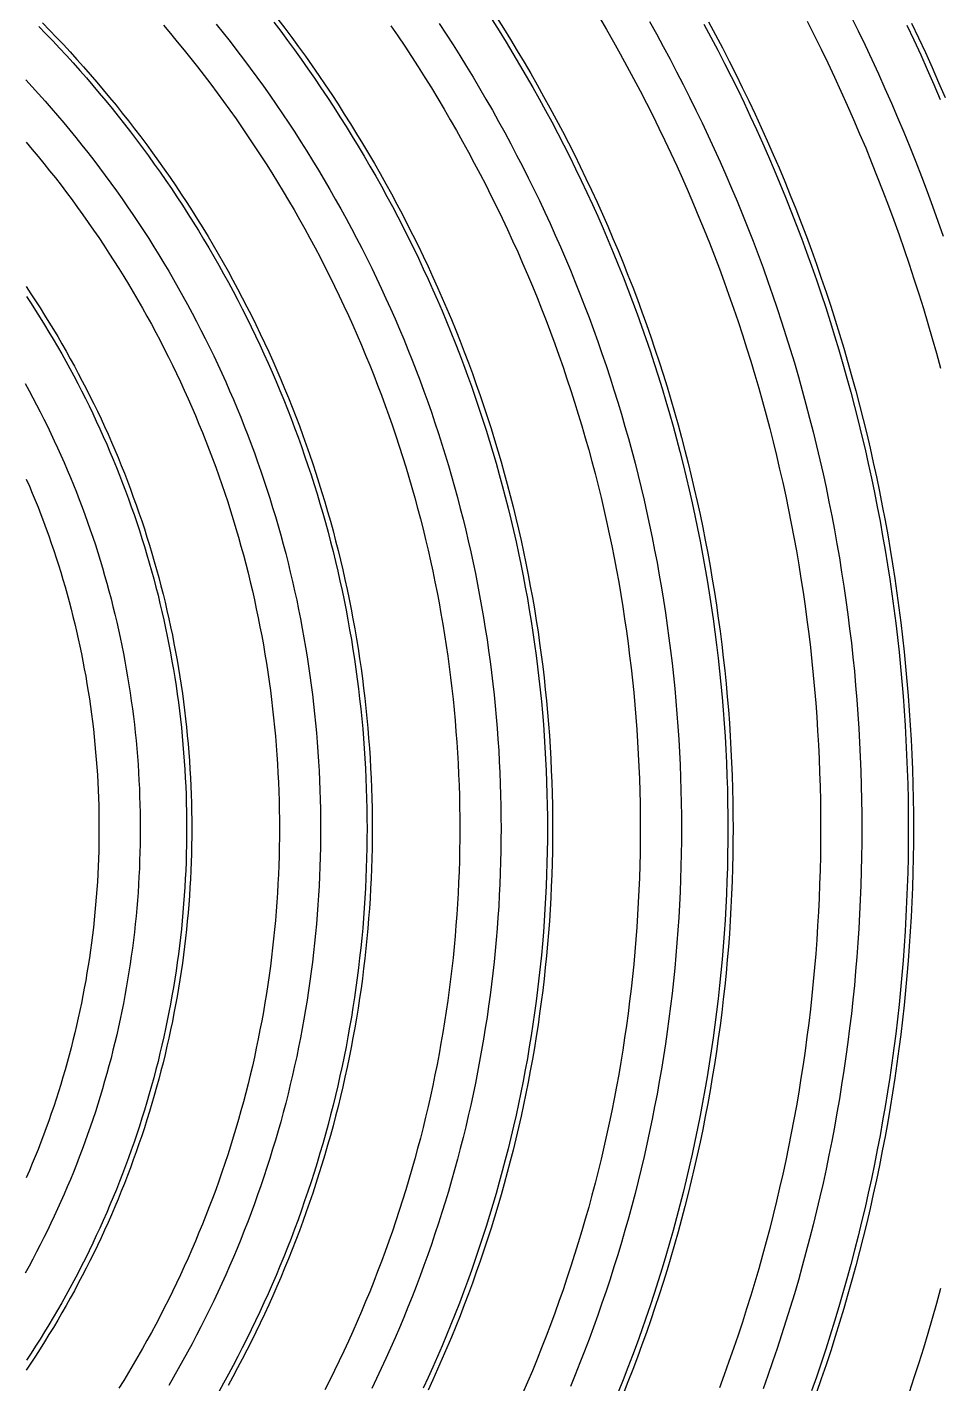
# Model space of a CAD drawing. Header units: metres. Extents: x 10 to 1210, y 10 to 2773.
# Drawn here: x 616.1 to 792.9, y 1274.2 to 1537.5 of the extents above; entities that cross this region are included whole.
import ezdxf

# ---------------------------------------------------------------- set-up
doc = ezdxf.new("R2010")
doc.units = ezdxf.units.M
for name, color, linetype in [('ACIKLIK', 5, 'Continuous'), ('CAM_SABLON', 4, 'Continuous'), ('DIS_KENAR_V91_Z3', 1, 'Continuous'), ('LAMBA_T4_Z4', 3, 'Continuous')]:
    doc.layers.add(name, color=color, linetype=linetype)

msp = doc.modelspace()

# ---------------------------------------------------------------- linework, layer by layer
at = {"layer": 'ACIKLIK'}
for points in [[(652.73, 1538.07), (654.09, 1536.38), (655.43, 1534.68), (656.75, 1532.97), (658.06, 1531.25), (659.36, 1529.52), (660.64, 1527.77), (661.9, 1526.01), (663.15, 1524.25), (664.38, 1522.47), (665.6, 1520.68), (666.8, 1518.88), (667.99, 1517.07), (669.16, 1515.25), (670.32, 1513.42), (671.45, 1511.58), (672.58, 1509.73), (673.68, 1507.87), (674.77, 1506), (675.85, 1504.12), (676.91, 1502.23), (677.95, 1500.34), (678.97, 1498.43), (679.98, 1496.51), (680.97, 1494.59), (681.94, 1492.66), (682.9, 1490.72), (683.84, 1488.77), (684.76, 1486.81), (685.67, 1484.84), (686.56, 1482.87), (687.43, 1480.89), (688.28, 1478.9), (689.12, 1476.91), (689.94, 1474.9), (690.74, 1472.89), (691.53, 1470.88), (692.29, 1468.85), (693.04, 1466.82), (693.77, 1464.78), (694.49, 1462.74), (695.18, 1460.69), (695.86, 1458.64), (696.52, 1456.57), (697.16, 1454.51), (697.79, 1452.44), (698.39, 1450.36), (698.98, 1448.28), (699.55, 1446.19), (700.1, 1444.09), (700.63, 1442), (701.15, 1439.89), (701.64, 1437.79), (702.12, 1435.68), (702.58, 1433.56), (703.02, 1431.44), (703.44, 1429.32), (703.85, 1427.19), (704.23, 1425.06), (704.6, 1422.93), (704.95, 1420.8), (705.28, 1418.66), (705.59, 1416.51), (705.88, 1414.37), (706.15, 1412.22), (706.41, 1410.07), (706.64, 1407.92), (706.86, 1405.77), (707.06, 1403.61), (707.24, 1401.46), (707.4, 1399.3), (707.54, 1397.14), (707.66, 1394.98), (707.76, 1392.82), (707.85, 1390.66), (707.91, 1388.49), (707.96, 1386.33), (707.99, 1384.16), (708, 1382), (708, 1382), (707.99, 1379.84), (707.96, 1377.67), (707.91, 1375.51), (707.85, 1373.34), (707.76, 1371.18), (707.66, 1369.02), (707.54, 1366.86), (707.4, 1364.7), (707.24, 1362.54), (707.06, 1360.39), (706.86, 1358.23), (706.64, 1356.08), (706.41, 1353.93), (706.15, 1351.78), (705.88, 1349.63), (705.59, 1347.49), (705.28, 1345.34), (704.95, 1343.2), (704.6, 1341.07), (704.23, 1338.94), (703.85, 1336.81), (703.44, 1334.68), (703.02, 1332.56), (702.58, 1330.44), (702.12, 1328.32), (701.64, 1326.21), (701.15, 1324.11), (700.63, 1322), (700.1, 1319.91), (699.55, 1317.81), (698.98, 1315.72), (698.39, 1313.64), (697.79, 1311.56), (697.16, 1309.49), (696.52, 1307.43), (695.86, 1305.36), (695.18, 1303.31), (694.49, 1301.26), (693.77, 1299.22), (693.04, 1297.18), (692.29, 1295.15), (691.53, 1293.12), (690.74, 1291.11), (689.94, 1289.1), (689.12, 1287.09), (688.28, 1285.1), (687.43, 1283.11), (686.56, 1281.13), (685.67, 1279.16), (684.76, 1277.19), (683.84, 1275.23), (682.9, 1273.28)], [(695.99, 1538.2), (697.34, 1536.13), (698.68, 1534.06), (700, 1531.97), (701.3, 1529.87), (702.58, 1527.76), (703.84, 1525.63), (705.08, 1523.5), (706.31, 1521.36), (707.52, 1519.2), (708.71, 1517.04), (709.87, 1514.86), (711.02, 1512.67), (712.15, 1510.48), (713.27, 1508.27), (714.36, 1506.06), (715.43, 1503.83), (716.48, 1501.6), (717.52, 1499.36), (718.53, 1497.11), (719.53, 1494.85), (720.5, 1492.58), (721.46, 1490.3), (722.39, 1488.01), (723.31, 1485.72), (724.2, 1483.42), (725.08, 1481.11), (725.93, 1478.79), (726.77, 1476.47), (727.58, 1474.14), (728.38, 1471.8), (729.15, 1469.45), (729.9, 1467.1), (730.63, 1464.74), (731.35, 1462.38), (732.04, 1460.01), (732.71, 1457.63), (733.36, 1455.25), (733.99, 1452.86), (734.59, 1450.46), (735.18, 1448.06), (735.75, 1445.66), (736.29, 1443.25), (736.82, 1440.84), (737.32, 1438.42), (737.8, 1436), (738.26, 1433.57), (738.7, 1431.14), (739.12, 1428.71), (739.52, 1426.27), (739.89, 1423.83), (740.25, 1421.39), (740.58, 1418.94), (740.89, 1416.49), (741.18, 1414.04), (741.45, 1411.58), (741.7, 1409.12), (741.92, 1406.67), (742.13, 1404.2), (742.31, 1401.74), (742.47, 1399.28), (742.61, 1396.81), (742.73, 1394.34), (742.83, 1391.88), (742.9, 1389.41), (742.96, 1386.94), (742.99, 1384.47), (743, 1382), (743, 1382), (742.99, 1379.53), (742.96, 1377.06), (742.9, 1374.59), (742.83, 1372.12), (742.73, 1369.66), (742.61, 1367.19), (742.47, 1364.72), (742.31, 1362.26), (742.13, 1359.8), (741.92, 1357.33), (741.7, 1354.88), (741.45, 1352.42), (741.18, 1349.96), (740.89, 1347.51), (740.58, 1345.06), (740.25, 1342.61), (739.89, 1340.17), (739.52, 1337.73), (739.12, 1335.29), (738.7, 1332.86), (738.26, 1330.43), (737.8, 1328), (737.32, 1325.58), (736.82, 1323.16), (736.29, 1320.75), (735.75, 1318.34), (735.18, 1315.94), (734.59, 1313.54), (733.99, 1311.14), (733.36, 1308.75), (732.71, 1306.37), (732.04, 1303.99), (731.35, 1301.62), (730.63, 1299.26), (729.9, 1296.9), (729.15, 1294.55), (728.38, 1292.2), (727.58, 1289.86), (726.77, 1287.53), (725.93, 1285.21), (725.08, 1282.89), (724.2, 1280.58), (723.31, 1278.28), (722.39, 1275.99), (721.46, 1273.7)], [(736.77, 1538.59), (738.13, 1536.17), (739.46, 1533.74), (740.78, 1531.29), (742.07, 1528.84), (743.34, 1526.37), (744.59, 1523.89), (745.82, 1521.4), (747.02, 1518.9), (748.21, 1516.39), (749.37, 1513.87), (750.51, 1511.34), (751.62, 1508.8), (752.72, 1506.25), (753.79, 1503.69), (754.84, 1501.12), (755.87, 1498.55), (756.88, 1495.96), (757.86, 1493.37), (758.82, 1490.76), (759.76, 1488.15), (760.67, 1485.53), (761.57, 1482.9), (762.44, 1480.27), (763.28, 1477.62), (764.1, 1474.97), (764.9, 1472.32), (765.68, 1469.65), (766.43, 1466.98), (767.16, 1464.3), (767.87, 1461.62), (768.55, 1458.93), (769.21, 1456.24), (769.85, 1453.53), (770.46, 1450.83), (771.05, 1448.12), (771.62, 1445.4), (772.16, 1442.68), (772.67, 1439.95), (773.17, 1437.22), (773.64, 1434.49), (774.08, 1431.75), (774.51, 1429), (774.9, 1426.26), (775.28, 1423.51), (775.63, 1420.75), (775.96, 1418), (776.26, 1415.24), (776.54, 1412.48), (776.79, 1409.72), (777.02, 1406.95), (777.23, 1404.18), (777.41, 1401.41), (777.56, 1398.64), (777.7, 1395.87), (777.81, 1393.1), (777.89, 1390.32), (777.95, 1387.55), (777.99, 1384.78), (778, 1382), (778, 1382), (777.99, 1379.22), (777.95, 1376.45), (777.89, 1373.68), (777.81, 1370.9), (777.7, 1368.13), (777.56, 1365.36), (777.41, 1362.59), (777.23, 1359.82), (777.02, 1357.05), (776.79, 1354.28), (776.54, 1351.52), (776.26, 1348.76), (775.96, 1346), (775.63, 1343.25), (775.28, 1340.49), (774.9, 1337.74), (774.51, 1335), (774.08, 1332.25), (773.64, 1329.51), (773.17, 1326.78), (772.67, 1324.05), (772.16, 1321.32), (771.62, 1318.6), (771.05, 1315.88), (770.46, 1313.17), (769.85, 1310.47), (769.21, 1307.76), (768.55, 1305.07), (767.87, 1302.38), (767.16, 1299.7), (766.43, 1297.02), (765.68, 1294.35), (764.9, 1291.68), (764.1, 1289.03), (763.28, 1286.38), (762.44, 1283.73), (761.57, 1281.1), (760.67, 1278.47), (759.76, 1275.85), (758.82, 1273.24)], [(775.91, 1539.51), (777.27, 1536.74), (778.61, 1533.97), (779.93, 1531.18), (781.22, 1528.39), (782.48, 1525.58), (783.72, 1522.76), (784.94, 1519.93), (786.13, 1517.09), (787.3, 1514.24), (788.44, 1511.37), (789.55, 1508.5), (790.65, 1505.62), (791.71, 1502.73), (792.75, 1499.83), (793.77, 1496.93)], [(615.78, 1527.27), (617.04, 1525.9), (618.29, 1524.52), (619.53, 1523.14), (620.75, 1521.74), (621.97, 1520.33), (623.17, 1518.91), (624.36, 1517.48), (625.53, 1516.05), (626.7, 1514.6), (627.85, 1513.14), (628.98, 1511.67), (630.11, 1510.19), (631.22, 1508.7), (632.32, 1507.2), (633.41, 1505.69), (634.48, 1504.17), (635.54, 1502.64), (636.58, 1501.11), (637.62, 1499.56), (638.64, 1498.01), (639.64, 1496.44), (640.63, 1494.87), (641.61, 1493.29), (642.58, 1491.7), (643.53, 1490.11), (644.46, 1488.5), (645.39, 1486.89), (646.29, 1485.26), (647.19, 1483.63), (648.07, 1482), (648.93, 1480.35), (649.78, 1478.7), (650.62, 1477.04), (651.44, 1475.37), (652.25, 1473.7), (653.04, 1472.02), (653.82, 1470.33), (654.58, 1468.63), (655.33, 1466.93), (656.07, 1465.23), (656.79, 1463.51), (657.49, 1461.79), (658.18, 1460.06), (658.85, 1458.33), (659.51, 1456.59), (660.15, 1454.85), (660.78, 1453.1), (661.4, 1451.35), (661.99, 1449.59), (662.57, 1447.82), (663.14, 1446.05), (663.69, 1444.28), (664.23, 1442.5), (664.75, 1440.71), (665.25, 1438.92), (665.74, 1437.13), (666.22, 1435.33), (666.67, 1433.53), (667.11, 1431.72), (667.54, 1429.91), (667.95, 1428.1), (668.35, 1426.29), (668.72, 1424.47), (669.09, 1422.64), (669.43, 1420.82), (669.76, 1418.99), (670.08, 1417.16), (670.38, 1415.32), (670.66, 1413.48), (670.93, 1411.64), (671.18, 1409.8), (671.41, 1407.96), (671.63, 1406.11), (671.83, 1404.26), (672.02, 1402.42), (672.19, 1400.56), (672.34, 1398.71), (672.48, 1396.86), (672.6, 1395), (672.71, 1393.15), (672.8, 1391.29), (672.87, 1389.43), (672.93, 1387.58), (672.97, 1385.72), (672.99, 1383.86), (673, 1382), (673, 1382), (672.99, 1380.14), (672.97, 1378.28), (672.93, 1376.42), (672.87, 1374.57), (672.8, 1372.71), (672.71, 1370.85), (672.6, 1369), (672.48, 1367.14), (672.34, 1365.29), (672.19, 1363.44), (672.02, 1361.58), (671.83, 1359.74), (671.63, 1357.89), (671.41, 1356.04), (671.18, 1354.2), (670.93, 1352.36), (670.66, 1350.52), (670.38, 1348.68), (670.08, 1346.84), (669.76, 1345.01), (669.43, 1343.18), (669.09, 1341.36), (668.72, 1339.53), (668.35, 1337.71), (667.95, 1335.9), (667.54, 1334.09), (667.11, 1332.28), (666.67, 1330.47), (666.22, 1328.67), (665.74, 1326.87), (665.25, 1325.08), (664.75, 1323.29), (664.23, 1321.5), (663.69, 1319.72), (663.14, 1317.95), (662.57, 1316.18), (661.99, 1314.41), (661.4, 1312.65), (660.78, 1310.9), (660.15, 1309.15), (659.51, 1307.41), (658.85, 1305.67), (658.18, 1303.94), (657.49, 1302.21), (656.79, 1300.49), (656.07, 1298.77), (655.33, 1297.07), (654.58, 1295.37), (653.82, 1293.67), (653.04, 1291.98), (652.25, 1290.3), (651.44, 1288.63), (650.62, 1286.96), (649.78, 1285.3), (648.93, 1283.65), (648.07, 1282), (647.19, 1280.37), (646.29, 1278.74), (645.39, 1277.11), (644.46, 1275.5), (643.53, 1273.89)], [(615.68, 1468.3), (616.43, 1466.93), (617.16, 1465.57), (617.89, 1464.19), (618.6, 1462.81), (619.3, 1461.42), (619.99, 1460.03), (620.66, 1458.63), (621.32, 1457.23), (621.97, 1455.82), (622.61, 1454.4), (623.24, 1452.98), (623.85, 1451.55), (624.45, 1450.12), (625.04, 1448.68), (625.61, 1447.24), (626.18, 1445.79), (626.73, 1444.34), (627.27, 1442.88), (627.79, 1441.42), (628.3, 1439.95), (628.8, 1438.48), (629.29, 1437), (629.76, 1435.53), (630.22, 1434.04), (630.67, 1432.55), (631.1, 1431.06), (631.53, 1429.57), (631.93, 1428.07), (632.33, 1426.57), (632.71, 1425.06), (633.08, 1423.55), (633.44, 1422.04), (633.78, 1420.53), (634.11, 1419.01), (634.43, 1417.49), (634.73, 1415.96), (635.02, 1414.44), (635.3, 1412.91), (635.56, 1411.38), (635.81, 1409.85), (636.04, 1408.31), (636.27, 1406.77), (636.48, 1405.23), (636.67, 1403.69), (636.86, 1402.15), (637.02, 1400.61), (637.18, 1399.06), (637.32, 1397.51), (637.45, 1395.97), (637.57, 1394.42), (637.67, 1392.87), (637.76, 1391.32), (637.83, 1389.76), (637.89, 1388.21), (637.94, 1386.66), (637.97, 1385.11), (637.99, 1383.55), (638, 1382), (638, 1382), (637.99, 1380.45), (637.97, 1378.89), (637.94, 1377.34), (637.89, 1375.79), (637.83, 1374.24), (637.76, 1372.68), (637.67, 1371.13), (637.57, 1369.58), (637.45, 1368.03), (637.32, 1366.49), (637.18, 1364.94), (637.02, 1363.39), (636.86, 1361.85), (636.67, 1360.31), (636.48, 1358.77), (636.27, 1357.23), (636.04, 1355.69), (635.81, 1354.15), (635.56, 1352.62), (635.3, 1351.09), (635.02, 1349.56), (634.73, 1348.04), (634.43, 1346.51), (634.11, 1344.99), (633.78, 1343.47), (633.44, 1341.96), (633.08, 1340.45), (632.71, 1338.94), (632.33, 1337.43), (631.93, 1335.93), (631.53, 1334.43), (631.1, 1332.94), (630.67, 1331.45), (630.22, 1329.96), (629.76, 1328.47), (629.29, 1327), (628.8, 1325.52), (628.3, 1324.05), (627.79, 1322.58), (627.27, 1321.12), (626.73, 1319.66), (626.18, 1318.21), (625.61, 1316.76), (625.04, 1315.32), (624.45, 1313.88), (623.85, 1312.45), (623.24, 1311.02), (622.61, 1309.6), (621.97, 1308.18), (621.32, 1306.77), (620.66, 1305.37), (619.99, 1303.97), (619.3, 1302.58), (618.6, 1301.19), (617.89, 1299.81), (617.16, 1298.43), (616.43, 1297.07), (615.68, 1295.7)]]:
    msp.add_lwpolyline(points, dxfattribs=at)
at = {"layer": 'CAM_SABLON'}
for points in [[(618.34, 1537.6), (619.69, 1536.21), (621.03, 1534.81), (622.36, 1533.4), (623.68, 1531.98), (624.98, 1530.55), (626.27, 1529.1), (627.55, 1527.64), (628.81, 1526.18), (630.06, 1524.7), (631.3, 1523.21), (632.53, 1521.71), (633.74, 1520.2), (634.94, 1518.68), (636.12, 1517.14), (637.3, 1515.6), (638.46, 1514.05), (639.6, 1512.49), (640.73, 1510.92), (641.85, 1509.33), (642.96, 1507.74), (644.05, 1506.14), (645.12, 1504.53), (646.18, 1502.91), (647.23, 1501.28), (648.27, 1499.64), (649.29, 1497.99), (650.29, 1496.34), (651.28, 1494.67), (652.26, 1493), (653.22, 1491.32), (654.17, 1489.63), (655.1, 1487.93), (656.01, 1486.22), (656.92, 1484.51), (657.8, 1482.79), (658.68, 1481.06), (659.53, 1479.32), (660.37, 1477.57), (661.2, 1475.82), (662.01, 1474.06), (662.81, 1472.3), (663.59, 1470.52), (664.35, 1468.74), (665.1, 1466.96), (665.83, 1465.16), (666.55, 1463.36), (667.25, 1461.56), (667.94, 1459.75), (668.61, 1457.93), (669.27, 1456.11), (669.9, 1454.28), (670.53, 1452.44), (671.13, 1450.6), (671.72, 1448.76), (672.3, 1446.91), (672.86, 1445.05), (673.4, 1443.19), (673.93, 1441.33), (674.44, 1439.46), (674.93, 1437.58), (675.41, 1435.71), (675.87, 1433.82), (676.31, 1431.94), (676.74, 1430.05), (677.15, 1428.16), (677.54, 1426.26), (677.92, 1424.36), (678.28, 1422.46), (678.63, 1420.55), (678.96, 1418.64), (679.27, 1416.73), (679.56, 1414.81), (679.84, 1412.9), (680.1, 1410.98), (680.35, 1409.05), (680.57, 1407.13), (680.78, 1405.21), (680.98, 1403.28), (681.16, 1401.35), (681.32, 1399.42), (681.46, 1397.49), (681.59, 1395.55), (681.7, 1393.62), (681.79, 1391.68), (681.86, 1389.75), (681.92, 1387.81), (681.97, 1385.87), (681.99, 1383.94), (682, 1382), (682, 1382), (681.99, 1380.06), (681.97, 1378.13), (681.92, 1376.19), (681.86, 1374.25), (681.79, 1372.32), (681.7, 1370.38), (681.59, 1368.45), (681.46, 1366.51), (681.32, 1364.58), (681.16, 1362.65), (680.98, 1360.72), (680.78, 1358.79), (680.57, 1356.87), (680.35, 1354.95), (680.1, 1353.02), (679.84, 1351.1), (679.56, 1349.19), (679.27, 1347.27), (678.96, 1345.36), (678.63, 1343.45), (678.28, 1341.54), (677.92, 1339.64), (677.54, 1337.74), (677.15, 1335.84), (676.74, 1333.95), (676.31, 1332.06), (675.87, 1330.18), (675.41, 1328.29), (674.93, 1326.42), (674.44, 1324.54), (673.93, 1322.67), (673.4, 1320.81), (672.86, 1318.95), (672.3, 1317.09), (671.72, 1315.24), (671.13, 1313.4), (670.53, 1311.56), (669.9, 1309.72), (669.27, 1307.89), (668.61, 1306.07), (667.94, 1304.25), (667.25, 1302.44), (666.55, 1300.64), (665.83, 1298.84), (665.1, 1297.04), (664.35, 1295.26), (663.59, 1293.48), (662.81, 1291.7), (662.01, 1289.94), (661.2, 1288.18), (660.37, 1286.43), (659.53, 1284.68), (658.68, 1282.94), (657.8, 1281.21), (656.92, 1279.49), (656.01, 1277.78), (655.1, 1276.07), (654.17, 1274.37), (653.22, 1272.68)], [(663.89, 1538.45), (665.25, 1536.67), (666.59, 1534.87), (667.92, 1533.06), (669.23, 1531.24), (670.52, 1529.41), (671.8, 1527.57), (673.06, 1525.71), (674.31, 1523.85), (675.54, 1521.97), (676.75, 1520.09), (677.95, 1518.19), (679.13, 1516.28), (680.29, 1514.36), (681.44, 1512.44), (682.57, 1510.5), (683.68, 1508.55), (684.78, 1506.6), (685.86, 1504.63), (686.92, 1502.65), (687.96, 1500.67), (688.99, 1498.68), (690, 1496.67), (690.99, 1494.66), (691.96, 1492.64), (692.92, 1490.61), (693.86, 1488.58), (694.78, 1486.53), (695.68, 1484.48), (696.57, 1482.42), (697.44, 1480.35), (698.29, 1478.27), (699.12, 1476.19), (699.93, 1474.1), (700.72, 1472), (701.5, 1469.9), (702.26, 1467.79), (703, 1465.67), (703.72, 1463.55), (704.42, 1461.42), (705.11, 1459.28), (705.77, 1457.14), (706.42, 1454.99), (707.04, 1452.84), (707.65, 1450.68), (708.24, 1448.52), (708.81, 1446.35), (709.37, 1444.17), (709.9, 1442), (710.41, 1439.81), (710.91, 1437.62), (711.38, 1435.43), (711.84, 1433.24), (712.28, 1431.04), (712.7, 1428.83), (713.1, 1426.63), (713.48, 1424.42), (713.84, 1422.2), (714.18, 1419.99), (714.5, 1417.77), (714.8, 1415.55), (715.08, 1413.32), (715.35, 1411.09), (715.59, 1408.86), (715.82, 1406.63), (716.02, 1404.4), (716.21, 1402.16), (716.37, 1399.93), (716.52, 1397.69), (716.65, 1395.45), (716.76, 1393.21), (716.84, 1390.97), (716.91, 1388.73), (716.96, 1386.49), (716.99, 1384.24), (717, 1382), (717, 1382), (716.99, 1379.76), (716.96, 1377.51), (716.91, 1375.27), (716.84, 1373.03), (716.76, 1370.79), (716.65, 1368.55), (716.52, 1366.31), (716.37, 1364.07), (716.21, 1361.84), (716.02, 1359.6), (715.82, 1357.37), (715.59, 1355.14), (715.35, 1352.91), (715.08, 1350.68), (714.8, 1348.45), (714.5, 1346.23), (714.18, 1344.01), (713.84, 1341.8), (713.48, 1339.58), (713.1, 1337.37), (712.7, 1335.17), (712.28, 1332.96), (711.84, 1330.76), (711.38, 1328.57), (710.91, 1326.38), (710.41, 1324.19), (709.9, 1322), (709.37, 1319.83), (708.81, 1317.65), (708.24, 1315.48), (707.65, 1313.32), (707.04, 1311.16), (706.42, 1309.01), (705.77, 1306.86), (705.11, 1304.72), (704.42, 1302.58), (703.72, 1300.45), (703, 1298.33), (702.26, 1296.21), (701.5, 1294.1), (700.72, 1292), (699.93, 1289.9), (699.12, 1287.81), (698.29, 1285.73), (697.44, 1283.65), (696.57, 1281.58), (695.68, 1279.52), (694.78, 1277.47), (693.86, 1275.42), (692.92, 1273.39)], [(706.27, 1538.89), (707.63, 1536.74), (708.97, 1534.57), (710.29, 1532.39), (711.6, 1530.2), (712.88, 1528), (714.14, 1525.79), (715.39, 1523.56), (716.61, 1521.33), (717.82, 1519.09), (719.01, 1516.83), (720.17, 1514.57), (721.32, 1512.29), (722.45, 1510), (723.55, 1507.71), (724.64, 1505.4), (725.71, 1503.09), (726.76, 1500.77), (727.78, 1498.43), (728.79, 1496.09), (729.77, 1493.74), (730.74, 1491.39), (731.68, 1489.02), (732.61, 1486.64), (733.51, 1484.26), (734.39, 1481.87), (735.25, 1479.47), (736.09, 1477.07), (736.91, 1474.65), (737.71, 1472.23), (738.49, 1469.81), (739.24, 1467.37), (739.98, 1464.93), (740.69, 1462.49), (741.38, 1460.03), (742.05, 1457.58), (742.7, 1455.11), (743.33, 1452.64), (743.93, 1450.17), (744.52, 1447.69), (745.08, 1445.2), (745.62, 1442.71), (746.14, 1440.22), (746.63, 1437.72), (747.11, 1435.21), (747.56, 1432.71), (748, 1430.19), (748.4, 1427.68), (748.79, 1425.16), (749.16, 1422.64), (749.5, 1420.11), (749.82, 1417.59), (750.12, 1415.06), (750.4, 1412.52), (750.66, 1409.99), (750.89, 1407.45), (751.1, 1404.91), (751.29, 1402.37), (751.46, 1399.83), (751.6, 1397.28), (751.72, 1394.74), (751.82, 1392.19), (751.9, 1389.64), (751.96, 1387.1), (751.99, 1384.55), (752, 1382), (752, 1382), (751.99, 1379.45), (751.96, 1376.9), (751.9, 1374.36), (751.82, 1371.81), (751.72, 1369.26), (751.6, 1366.72), (751.46, 1364.17), (751.29, 1361.63), (751.1, 1359.09), (750.89, 1356.55), (750.66, 1354.01), (750.4, 1351.48), (750.12, 1348.94), (749.82, 1346.41), (749.5, 1343.89), (749.16, 1341.36), (748.79, 1338.84), (748.4, 1336.32), (748, 1333.81), (747.56, 1331.29), (747.11, 1328.79), (746.63, 1326.28), (746.14, 1323.78), (745.62, 1321.29), (745.08, 1318.8), (744.52, 1316.31), (743.93, 1313.83), (743.33, 1311.36), (742.7, 1308.89), (742.05, 1306.42), (741.38, 1303.97), (740.69, 1301.51), (739.98, 1299.07), (739.24, 1296.63), (738.49, 1294.19), (737.71, 1291.77), (736.91, 1289.35), (736.09, 1286.93), (735.25, 1284.53), (734.39, 1282.13), (733.51, 1279.74), (732.61, 1277.36), (731.68, 1274.98), (730.74, 1272.61)], [(747.37, 1538.03), (748.72, 1535.52), (750.05, 1532.99), (751.36, 1530.45), (752.64, 1527.91), (753.91, 1525.35), (755.15, 1522.78), (756.36, 1520.2), (757.56, 1517.6), (758.73, 1515), (759.88, 1512.39), (761, 1509.77), (762.11, 1507.14), (763.19, 1504.5), (764.25, 1501.85), (765.28, 1499.19), (766.29, 1496.52), (767.28, 1493.84), (768.24, 1491.15), (769.18, 1488.46), (770.1, 1485.76), (771, 1483.05), (771.87, 1480.33), (772.71, 1477.61), (773.53, 1474.87), (774.33, 1472.13), (775.11, 1469.39), (775.86, 1466.63), (776.58, 1463.87), (777.29, 1461.11), (777.96, 1458.34), (778.62, 1455.56), (779.25, 1452.78), (779.85, 1449.99), (780.44, 1447.19), (780.99, 1444.39), (781.52, 1441.59), (782.03, 1438.78), (782.52, 1435.97), (782.97, 1433.15), (783.41, 1430.33), (783.82, 1427.51), (784.2, 1424.68), (784.56, 1421.85), (784.9, 1419.02), (785.21, 1416.18), (785.49, 1413.34), (785.76, 1410.5), (785.99, 1407.66), (786.2, 1404.81), (786.39, 1401.96), (786.55, 1399.11), (786.69, 1396.26), (786.8, 1393.41), (786.89, 1390.56), (786.95, 1387.71), (786.99, 1384.85), (787, 1382), (787, 1382), (786.99, 1379.15), (786.95, 1376.29), (786.89, 1373.44), (786.8, 1370.59), (786.69, 1367.74), (786.55, 1364.89), (786.39, 1362.04), (786.2, 1359.19), (785.99, 1356.34), (785.76, 1353.5), (785.49, 1350.66), (785.21, 1347.82), (784.9, 1344.98), (784.56, 1342.15), (784.2, 1339.32), (783.82, 1336.49), (783.41, 1333.67), (782.97, 1330.85), (782.52, 1328.03), (782.03, 1325.22), (781.52, 1322.41), (780.99, 1319.61), (780.44, 1316.81), (779.85, 1314.01), (779.25, 1311.22), (778.62, 1308.44), (777.96, 1305.66), (777.29, 1302.89), (776.58, 1300.13), (775.86, 1297.37), (775.11, 1294.61), (774.33, 1291.87), (773.53, 1289.13), (772.71, 1286.39), (771.87, 1283.67), (771, 1280.95), (770.1, 1278.24), (769.18, 1275.54), (768.24, 1272.85)], [(786.74, 1537.84), (788.08, 1534.99), (789.41, 1532.12), (790.7, 1529.24), (791.98, 1526.35), (793.22, 1523.44)], [(615.94, 1485.21), (616.83, 1483.85), (617.71, 1482.47), (618.58, 1481.09), (619.44, 1479.71), (620.29, 1478.31), (621.12, 1476.91), (621.95, 1475.5), (622.76, 1474.08), (623.55, 1472.66), (624.34, 1471.23), (625.11, 1469.79), (625.87, 1468.35), (626.62, 1466.9), (627.35, 1465.44), (628.07, 1463.98), (628.78, 1462.51), (629.48, 1461.03), (630.16, 1459.55), (630.83, 1458.06), (631.49, 1456.57), (632.13, 1455.07), (632.77, 1453.56), (633.38, 1452.05), (633.99, 1450.54), (634.58, 1449.01), (635.16, 1447.49), (635.72, 1445.96), (636.27, 1444.42), (636.81, 1442.88), (637.34, 1441.34), (637.85, 1439.79), (638.34, 1438.23), (638.83, 1436.67), (639.3, 1435.11), (639.76, 1433.54), (640.2, 1431.97), (640.63, 1430.4), (641.04, 1428.82), (641.45, 1427.24), (641.83, 1425.65), (642.21, 1424.07), (642.57, 1422.47), (642.91, 1420.88), (643.25, 1419.28), (643.56, 1417.68), (643.87, 1416.08), (644.16, 1414.47), (644.44, 1412.86), (644.7, 1411.25), (644.95, 1409.64), (645.18, 1408.03), (645.4, 1406.41), (645.61, 1404.79), (645.8, 1403.17), (645.98, 1401.55), (646.14, 1399.92), (646.29, 1398.3), (646.42, 1396.67), (646.54, 1395.04), (646.65, 1393.42), (646.74, 1391.79), (646.82, 1390.16), (646.89, 1388.53), (646.94, 1386.9), (646.97, 1385.26), (646.99, 1383.63), (647, 1382), (647, 1382), (646.99, 1380.37), (646.97, 1378.74), (646.94, 1377.1), (646.89, 1375.47), (646.82, 1373.84), (646.74, 1372.21), (646.65, 1370.58), (646.54, 1368.96), (646.42, 1367.33), (646.29, 1365.7), (646.14, 1364.08), (645.98, 1362.45), (645.8, 1360.83), (645.61, 1359.21), (645.4, 1357.59), (645.18, 1355.97), (644.95, 1354.36), (644.7, 1352.75), (644.44, 1351.14), (644.16, 1349.53), (643.87, 1347.92), (643.56, 1346.32), (643.25, 1344.72), (642.91, 1343.12), (642.57, 1341.53), (642.21, 1339.93), (641.83, 1338.35), (641.45, 1336.76), (641.04, 1335.18), (640.63, 1333.6), (640.2, 1332.03), (639.76, 1330.46), (639.3, 1328.89), (638.83, 1327.33), (638.34, 1325.77), (637.85, 1324.21), (637.34, 1322.66), (636.81, 1321.12), (636.27, 1319.58), (635.72, 1318.04), (635.16, 1316.51), (634.58, 1314.99), (633.99, 1313.46), (633.38, 1311.95), (632.77, 1310.44), (632.13, 1308.93), (631.49, 1307.43), (630.83, 1305.94), (630.16, 1304.45), (629.48, 1302.97), (628.78, 1301.49), (628.07, 1300.02), (627.35, 1298.56), (626.62, 1297.1), (625.87, 1295.65), (625.11, 1294.21), (624.34, 1292.77), (623.55, 1291.34), (622.76, 1289.92), (621.95, 1288.5), (621.12, 1287.09), (620.29, 1285.69), (619.44, 1284.29), (618.58, 1282.91), (617.71, 1281.53), (616.83, 1280.15), (615.94, 1278.79)]]:
    msp.add_lwpolyline(points, dxfattribs=at)
at = {"layer": 'DIS_KENAR_V91_Z3'}
for points in [[(642.5, 1537.87), (643.85, 1536.27), (645.19, 1534.66), (646.52, 1533.04), (647.83, 1531.4), (649.12, 1529.76), (650.4, 1528.1), (651.67, 1526.44), (652.93, 1524.76), (654.16, 1523.07), (655.39, 1521.37), (656.6, 1519.66), (657.79, 1517.94), (658.97, 1516.21), (660.13, 1514.46), (661.28, 1512.71), (662.41, 1510.95), (663.53, 1509.18), (664.63, 1507.4), (665.72, 1505.61), (666.79, 1503.81), (667.85, 1502), (668.89, 1500.18), (669.91, 1498.35), (670.92, 1496.52), (671.91, 1494.67), (672.88, 1492.82), (673.84, 1490.96), (674.78, 1489.09), (675.71, 1487.21), (676.62, 1485.32), (677.51, 1483.43), (678.39, 1481.53), (679.25, 1479.62), (680.09, 1477.7), (680.92, 1475.78), (681.73, 1473.84), (682.52, 1471.91), (683.3, 1469.96), (684.06, 1468.01), (684.8, 1466.05), (685.53, 1464.08), (686.23, 1462.11), (686.92, 1460.14), (687.6, 1458.15), (688.25, 1456.16), (688.89, 1454.17), (689.51, 1452.17), (690.12, 1450.16), (690.7, 1448.15), (691.27, 1446.14), (691.82, 1444.12), (692.36, 1442.09), (692.87, 1440.06), (693.37, 1438.03), (693.85, 1435.99), (694.31, 1433.95), (694.76, 1431.9), (695.18, 1429.85), (695.59, 1427.79), (695.98, 1425.74), (696.35, 1423.68), (696.71, 1421.61), (697.05, 1419.54), (697.36, 1417.47), (697.66, 1415.4), (697.95, 1413.33), (698.21, 1411.25), (698.46, 1409.17), (698.69, 1407.09), (698.9, 1405), (699.09, 1402.92), (699.26, 1400.83), (699.42, 1398.74), (699.55, 1396.65), (699.67, 1394.56), (699.77, 1392.47), (699.85, 1390.38), (699.92, 1388.28), (699.96, 1386.19), (699.99, 1384.09), (700, 1382), (700, 1382), (699.99, 1379.91), (699.96, 1377.81), (699.92, 1375.72), (699.85, 1373.62), (699.77, 1371.53), (699.67, 1369.44), (699.55, 1367.35), (699.42, 1365.26), (699.26, 1363.17), (699.09, 1361.08), (698.9, 1359), (698.69, 1356.91), (698.46, 1354.83), (698.21, 1352.75), (697.95, 1350.67), (697.66, 1348.6), (697.36, 1346.53), (697.05, 1344.46), (696.71, 1342.39), (696.35, 1340.32), (695.98, 1338.26), (695.59, 1336.21), (695.18, 1334.15), (694.76, 1332.1), (694.31, 1330.05), (693.85, 1328.01), (693.37, 1325.97), (692.87, 1323.94), (692.36, 1321.91), (691.82, 1319.88), (691.27, 1317.86), (690.7, 1315.85), (690.12, 1313.84), (689.51, 1311.83), (688.89, 1309.83), (688.25, 1307.84), (687.6, 1305.85), (686.92, 1303.86), (686.23, 1301.89), (685.53, 1299.92), (684.8, 1297.95), (684.06, 1295.99), (683.3, 1294.04), (682.52, 1292.09), (681.73, 1290.16), (680.92, 1288.22), (680.09, 1286.3), (679.25, 1284.38), (678.39, 1282.47), (677.51, 1280.57), (676.62, 1278.68), (675.71, 1276.79), (674.78, 1274.91), (673.84, 1273.04)], [(686.63, 1537.76), (687.99, 1535.78), (689.32, 1533.78), (690.63, 1531.78), (691.93, 1529.76), (693.21, 1527.73), (694.48, 1525.69), (695.72, 1523.64), (696.95, 1521.57), (698.16, 1519.5), (699.35, 1517.42), (700.52, 1515.32), (701.67, 1513.22), (702.81, 1511.1), (703.93, 1508.98), (705.03, 1506.85), (706.11, 1504.7), (707.17, 1502.55), (708.21, 1500.39), (709.23, 1498.22), (710.24, 1496.04), (711.23, 1493.85), (712.19, 1491.66), (713.14, 1489.45), (714.07, 1487.24), (714.98, 1485.02), (715.86, 1482.79), (716.73, 1480.55), (717.58, 1478.31), (718.42, 1476.06), (719.23, 1473.8), (720.02, 1471.53), (720.79, 1469.26), (721.54, 1466.98), (722.27, 1464.69), (722.98, 1462.4), (723.68, 1460.1), (724.35, 1457.8), (725, 1455.49), (725.63, 1453.18), (726.24, 1450.85), (726.83, 1448.53), (727.4, 1446.2), (727.95, 1443.86), (728.48, 1441.52), (728.99, 1439.18), (729.48, 1436.83), (729.95, 1434.47), (730.4, 1432.11), (730.82, 1429.75), (731.23, 1427.39), (731.61, 1425.02), (731.98, 1422.65), (732.32, 1420.27), (732.65, 1417.89), (732.95, 1415.51), (733.23, 1413.13), (733.49, 1410.75), (733.73, 1408.36), (733.95, 1405.97), (734.15, 1403.58), (734.33, 1401.18), (734.49, 1398.79), (734.62, 1396.39), (734.74, 1394), (734.83, 1391.6), (734.91, 1389.2), (734.96, 1386.8), (734.99, 1384.4), (735, 1382), (735, 1382), (734.99, 1379.6), (734.96, 1377.2), (734.91, 1374.8), (734.83, 1372.4), (734.74, 1370), (734.62, 1367.61), (734.49, 1365.21), (734.33, 1362.82), (734.15, 1360.42), (733.95, 1358.03), (733.73, 1355.64), (733.49, 1353.25), (733.23, 1350.87), (732.95, 1348.49), (732.65, 1346.11), (732.32, 1343.73), (731.98, 1341.35), (731.61, 1338.98), (731.23, 1336.61), (730.82, 1334.25), (730.4, 1331.89), (729.95, 1329.53), (729.48, 1327.17), (728.99, 1324.82), (728.48, 1322.48), (727.95, 1320.14), (727.4, 1317.8), (726.83, 1315.47), (726.24, 1313.15), (725.63, 1310.82), (725, 1308.51), (724.35, 1306.2), (723.68, 1303.9), (722.98, 1301.6), (722.27, 1299.31), (721.54, 1297.02), (720.79, 1294.74), (720.02, 1292.47), (719.23, 1290.2), (718.42, 1287.94), (717.58, 1285.69), (716.73, 1283.45), (715.86, 1281.21), (714.98, 1278.98), (714.07, 1276.76), (713.14, 1274.55), (712.19, 1272.34)], [(727.11, 1539.34), (728.47, 1537), (729.81, 1534.65), (731.13, 1532.29), (732.43, 1529.92), (733.71, 1527.54), (734.97, 1525.14), (736.21, 1522.74), (737.43, 1520.32), (738.63, 1517.9), (739.8, 1515.46), (740.96, 1513.01), (742.09, 1510.55), (743.2, 1508.09), (744.29, 1505.61), (745.36, 1503.13), (746.4, 1500.63), (747.43, 1498.13), (748.43, 1495.62), (749.41, 1493.09), (750.37, 1490.56), (751.3, 1488.03), (752.22, 1485.48), (753.11, 1482.93), (753.98, 1480.36), (754.83, 1477.8), (755.65, 1475.22), (756.45, 1472.64), (757.23, 1470.04), (757.99, 1467.45), (758.73, 1464.84), (759.44, 1462.23), (760.13, 1459.62), (760.79, 1457), (761.43, 1454.37), (762.05, 1451.73), (762.65, 1449.1), (763.23, 1446.45), (763.78, 1443.8), (764.3, 1441.15), (764.81, 1438.49), (765.29, 1435.83), (765.75, 1433.16), (766.18, 1430.49), (766.59, 1427.82), (766.98, 1425.14), (767.35, 1422.46), (767.69, 1419.78), (768.01, 1417.09), (768.3, 1414.4), (768.57, 1411.71), (768.82, 1409.02), (769.04, 1406.32), (769.24, 1403.62), (769.42, 1400.93), (769.58, 1398.22), (769.7, 1395.52), (769.81, 1392.82), (769.89, 1390.11), (769.95, 1387.41), (769.99, 1384.71), (770, 1382), (770, 1382), (769.99, 1379.29), (769.95, 1376.59), (769.89, 1373.89), (769.81, 1371.18), (769.7, 1368.48), (769.58, 1365.78), (769.42, 1363.07), (769.24, 1360.38), (769.04, 1357.68), (768.82, 1354.98), (768.57, 1352.29), (768.3, 1349.6), (768.01, 1346.91), (767.69, 1344.22), (767.35, 1341.54), (766.98, 1338.86), (766.59, 1336.18), (766.18, 1333.51), (765.75, 1330.84), (765.29, 1328.17), (764.81, 1325.51), (764.3, 1322.85), (763.78, 1320.2), (763.23, 1317.55), (762.65, 1314.9), (762.05, 1312.27), (761.43, 1309.63), (760.79, 1307), (760.13, 1304.38), (759.44, 1301.77), (758.73, 1299.16), (757.99, 1296.55), (757.23, 1293.96), (756.45, 1291.36), (755.65, 1288.78), (754.83, 1286.2), (753.98, 1283.64), (753.11, 1281.07), (752.22, 1278.52), (751.3, 1275.97), (750.37, 1273.44)], [(767.4, 1538.63), (768.75, 1535.94), (770.08, 1533.24), (771.39, 1530.53), (772.68, 1527.8), (773.94, 1525.07), (775.17, 1522.32), (776.39, 1519.57), (777.57, 1516.8), (778.74, 1514.03), (779.88, 1511.24), (780.99, 1508.44), (782.09, 1505.64), (783.15, 1502.82), (784.19, 1500), (785.21, 1497.16), (786.2, 1494.32), (787.17, 1491.47), (788.11, 1488.61), (789.03, 1485.74), (789.93, 1482.87), (790.79, 1479.99), (791.64, 1477.09), (792.45, 1474.2), (793.24, 1471.29)], [(615.88, 1515.14), (617.04, 1513.77), (618.18, 1512.4), (619.31, 1511.01), (620.43, 1509.62), (621.54, 1508.21), (622.64, 1506.8), (623.72, 1505.37), (624.79, 1503.94), (625.85, 1502.5), (626.89, 1501.04), (627.93, 1499.58), (628.95, 1498.11), (629.95, 1496.63), (630.95, 1495.15), (631.93, 1493.65), (632.9, 1492.15), (633.85, 1490.63), (634.79, 1489.11), (635.72, 1487.58), (636.63, 1486.05), (637.54, 1484.5), (638.42, 1482.95), (639.3, 1481.39), (640.16, 1479.82), (641, 1478.24), (641.84, 1476.66), (642.66, 1475.07), (643.46, 1473.47), (644.25, 1471.87), (645.03, 1470.25), (645.79, 1468.64), (646.54, 1467.01), (647.28, 1465.38), (648, 1463.74), (648.7, 1462.1), (649.4, 1460.45), (650.07, 1458.79), (650.74, 1457.13), (651.38, 1455.47), (652.02, 1453.79), (652.64, 1452.11), (653.24, 1450.43), (653.83, 1448.74), (654.41, 1447.05), (654.97, 1445.35), (655.51, 1443.64), (656.04, 1441.94), (656.56, 1440.22), (657.06, 1438.51), (657.54, 1436.78), (658.01, 1435.06), (658.47, 1433.33), (658.91, 1431.59), (659.34, 1429.86), (659.75, 1428.11), (660.14, 1426.37), (660.52, 1424.62), (660.88, 1422.87), (661.23, 1421.12), (661.57, 1419.36), (661.89, 1417.6), (662.19, 1415.83), (662.48, 1414.07), (662.75, 1412.3), (663, 1410.53), (663.25, 1408.76), (663.47, 1406.98), (663.68, 1405.21), (663.88, 1403.43), (664.06, 1401.65), (664.22, 1399.87), (664.37, 1398.08), (664.5, 1396.3), (664.62, 1394.51), (664.72, 1392.73), (664.8, 1390.94), (664.88, 1389.15), (664.93, 1387.37), (664.97, 1385.58), (664.99, 1383.79), (665, 1382), (665, 1382), (664.99, 1380.21), (664.97, 1378.42), (664.93, 1376.63), (664.88, 1374.85), (664.8, 1373.06), (664.72, 1371.27), (664.62, 1369.49), (664.5, 1367.7), (664.37, 1365.92), (664.22, 1364.13), (664.06, 1362.35), (663.88, 1360.57), (663.68, 1358.79), (663.47, 1357.02), (663.25, 1355.24), (663, 1353.47), (662.75, 1351.7), (662.48, 1349.93), (662.19, 1348.17), (661.89, 1346.4), (661.57, 1344.64), (661.23, 1342.88), (660.88, 1341.13), (660.52, 1339.38), (660.14, 1337.63), (659.75, 1335.89), (659.34, 1334.14), (658.91, 1332.41), (658.47, 1330.67), (658.01, 1328.94), (657.54, 1327.22), (657.06, 1325.49), (656.56, 1323.78), (656.04, 1322.06), (655.51, 1320.36), (654.97, 1318.65), (654.41, 1316.95), (653.83, 1315.26), (653.24, 1313.57), (652.64, 1311.89), (652.02, 1310.21), (651.38, 1308.53), (650.74, 1306.87), (650.07, 1305.21), (649.4, 1303.55), (648.7, 1301.9), (648, 1300.26), (647.28, 1298.62), (646.54, 1296.99), (645.79, 1295.36), (645.03, 1293.75), (644.25, 1292.13), (643.46, 1290.53), (642.66, 1288.93), (641.84, 1287.34), (641, 1285.76), (640.16, 1284.18), (639.3, 1282.61), (638.42, 1281.05), (637.54, 1279.5), (636.63, 1277.95), (635.72, 1276.42), (634.79, 1274.89), (633.85, 1273.37)], [(615.9, 1449.79), (616.49, 1448.42), (617.06, 1447.06), (617.62, 1445.68), (618.17, 1444.31), (618.71, 1442.92), (619.23, 1441.54), (619.75, 1440.14), (620.25, 1438.75), (620.74, 1437.35), (621.22, 1435.94), (621.68, 1434.53), (622.13, 1433.12), (622.57, 1431.7), (623, 1430.28), (623.41, 1428.86), (623.82, 1427.43), (624.21, 1426), (624.59, 1424.56), (624.95, 1423.13), (625.3, 1421.69), (625.64, 1420.24), (625.97, 1418.79), (626.29, 1417.34), (626.59, 1415.89), (626.88, 1414.44), (627.15, 1412.98), (627.42, 1411.52), (627.67, 1410.06), (627.91, 1408.59), (628.13, 1407.13), (628.35, 1405.66), (628.55, 1404.19), (628.73, 1402.72), (628.91, 1401.24), (629.07, 1399.77), (629.22, 1398.29), (629.35, 1396.82), (629.48, 1395.34), (629.59, 1393.86), (629.68, 1392.38), (629.77, 1390.9), (629.84, 1389.42), (629.9, 1387.93), (629.94, 1386.45), (629.97, 1384.97), (629.99, 1383.48), (630, 1382), (630, 1382), (629.99, 1380.52), (629.97, 1379.03), (629.94, 1377.55), (629.9, 1376.07), (629.84, 1374.58), (629.77, 1373.1), (629.68, 1371.62), (629.59, 1370.14), (629.48, 1368.66), (629.35, 1367.18), (629.22, 1365.71), (629.07, 1364.23), (628.91, 1362.76), (628.73, 1361.28), (628.55, 1359.81), (628.35, 1358.34), (628.13, 1356.87), (627.91, 1355.41), (627.67, 1353.94), (627.42, 1352.48), (627.15, 1351.02), (626.88, 1349.56), (626.59, 1348.11), (626.29, 1346.66), (625.97, 1345.21), (625.64, 1343.76), (625.3, 1342.31), (624.95, 1340.87), (624.59, 1339.44), (624.21, 1338), (623.82, 1336.57), (623.41, 1335.14), (623, 1333.72), (622.57, 1332.3), (622.13, 1330.88), (621.68, 1329.47), (621.22, 1328.06), (620.74, 1326.65), (620.25, 1325.25), (619.75, 1323.86), (619.23, 1322.46), (618.71, 1321.08), (618.17, 1319.69), (617.62, 1318.32), (617.06, 1316.94), (616.49, 1315.58), (615.9, 1314.21)], [(793.24, 1292.71), (792.45, 1289.8), (791.64, 1286.91), (790.79, 1284.01), (789.93, 1281.13), (789.03, 1278.26), (788.11, 1275.39), (787.17, 1272.53)]]:
    msp.add_lwpolyline(points, dxfattribs=at)
at = {"layer": 'LAMBA_T4_Z4'}
for points in [[(619.05, 1538.3), (620.41, 1536.91), (621.76, 1535.5), (623.09, 1534.09), (624.41, 1532.66), (625.72, 1531.22), (627.02, 1529.76), (628.3, 1528.3), (629.57, 1526.83), (630.83, 1525.34), (632.07, 1523.85), (633.3, 1522.34), (634.52, 1520.82), (635.73, 1519.29), (636.92, 1517.75), (638.1, 1516.2), (639.26, 1514.65), (640.41, 1513.08), (641.55, 1511.5), (642.67, 1509.91), (643.78, 1508.31), (644.88, 1506.7), (645.96, 1505.08), (647.02, 1503.45), (648.08, 1501.82), (649.11, 1500.17), (650.14, 1498.52), (651.15, 1496.85), (652.14, 1495.18), (653.12, 1493.5), (654.09, 1491.81), (655.04, 1490.11), (655.98, 1488.41), (656.9, 1486.69), (657.8, 1484.97), (658.69, 1483.24), (659.57, 1481.5), (660.43, 1479.76), (661.28, 1478), (662.11, 1476.24), (662.92, 1474.48), (663.72, 1472.7), (664.5, 1470.92), (665.27, 1469.13), (666.02, 1467.34), (666.76, 1465.54), (667.48, 1463.73), (668.19, 1461.92), (668.88, 1460.1), (669.55, 1458.27), (670.21, 1456.44), (670.85, 1454.6), (671.48, 1452.76), (672.09, 1450.91), (672.68, 1449.06), (673.26, 1447.2), (673.82, 1445.34), (674.36, 1443.47), (674.89, 1441.59), (675.4, 1439.72), (675.9, 1437.83), (676.38, 1435.95), (676.84, 1434.06), (677.28, 1432.16), (677.71, 1430.27), (678.13, 1428.36), (678.52, 1426.46), (678.9, 1424.55), (679.27, 1422.64), (679.61, 1420.72), (679.94, 1418.81), (680.25, 1416.88), (680.55, 1414.96), (680.83, 1413.04), (681.09, 1411.11), (681.34, 1409.18), (681.57, 1407.24), (681.78, 1405.31), (681.97, 1403.37), (682.15, 1401.44), (682.31, 1399.5), (682.46, 1397.56), (682.58, 1395.61), (682.69, 1393.67), (682.79, 1391.73), (682.86, 1389.78), (682.92, 1387.84), (682.97, 1385.89), (682.99, 1383.95), (683, 1382), (683, 1382), (682.99, 1380.05), (682.97, 1378.11), (682.92, 1376.16), (682.86, 1374.22), (682.79, 1372.27), (682.69, 1370.33), (682.58, 1368.39), (682.46, 1366.44), (682.31, 1364.5), (682.15, 1362.56), (681.97, 1360.63), (681.78, 1358.69), (681.57, 1356.76), (681.34, 1354.82), (681.09, 1352.89), (680.83, 1350.96), (680.55, 1349.04), (680.25, 1347.12), (679.94, 1345.19), (679.61, 1343.28), (679.27, 1341.36), (678.9, 1339.45), (678.52, 1337.54), (678.13, 1335.64), (677.71, 1333.73), (677.28, 1331.84), (676.84, 1329.94), (676.38, 1328.05), (675.9, 1326.17), (675.4, 1324.28), (674.89, 1322.41), (674.36, 1320.53), (673.82, 1318.66), (673.26, 1316.8), (672.68, 1314.94), (672.09, 1313.09), (671.48, 1311.24), (670.85, 1309.4), (670.21, 1307.56), (669.55, 1305.73), (668.88, 1303.9), (668.19, 1302.08), (667.48, 1300.27), (666.76, 1298.46), (666.02, 1296.66), (665.27, 1294.87), (664.5, 1293.08), (663.72, 1291.3), (662.92, 1289.52), (662.11, 1287.76), (661.28, 1286), (660.43, 1284.24), (659.57, 1282.5), (658.69, 1280.76), (657.8, 1279.03), (656.9, 1277.31), (655.98, 1275.59), (655.04, 1273.89)], [(664.69, 1539.06), (666.05, 1537.27), (667.39, 1535.46), (668.73, 1533.65), (670.04, 1531.82), (671.34, 1529.98), (672.62, 1528.13), (673.89, 1526.27), (675.14, 1524.4), (676.38, 1522.52), (677.59, 1520.62), (678.8, 1518.72), (679.98, 1516.8), (681.15, 1514.88), (682.3, 1512.94), (683.43, 1511), (684.55, 1509.05), (685.65, 1507.08), (686.73, 1505.11), (687.8, 1503.12), (688.85, 1501.13), (689.88, 1499.13), (690.89, 1497.12), (691.89, 1495.1), (692.87, 1493.07), (693.83, 1491.04), (694.77, 1488.99), (695.69, 1486.94), (696.6, 1484.88), (697.49, 1482.81), (698.36, 1480.73), (699.21, 1478.65), (700.05, 1476.56), (700.86, 1474.46), (701.66, 1472.35), (702.44, 1470.24), (703.2, 1468.12), (703.94, 1466), (704.67, 1463.86), (705.37, 1461.73), (706.06, 1459.58), (706.73, 1457.43), (707.38, 1455.28), (708.01, 1453.11), (708.62, 1450.95), (709.21, 1448.78), (709.78, 1446.6), (710.34, 1444.42), (710.87, 1442.23), (711.39, 1440.04), (711.88, 1437.84), (712.36, 1435.64), (712.82, 1433.44), (713.26, 1431.23), (713.68, 1429.02), (714.08, 1426.8), (714.46, 1424.58), (714.82, 1422.36), (715.17, 1420.13), (715.49, 1417.91), (715.79, 1415.68), (716.08, 1413.44), (716.34, 1411.21), (716.59, 1408.97), (716.81, 1406.73), (717.02, 1404.49), (717.2, 1402.24), (717.37, 1400), (717.52, 1397.75), (717.65, 1395.5), (717.75, 1393.25), (717.84, 1391), (717.91, 1388.75), (717.96, 1386.5), (717.99, 1384.25), (718, 1382), (718, 1382), (717.99, 1379.75), (717.96, 1377.5), (717.91, 1375.25), (717.84, 1373), (717.75, 1370.75), (717.65, 1368.5), (717.52, 1366.25), (717.37, 1364), (717.2, 1361.76), (717.02, 1359.51), (716.81, 1357.27), (716.59, 1355.03), (716.34, 1352.79), (716.08, 1350.56), (715.79, 1348.32), (715.49, 1346.09), (715.17, 1343.87), (714.82, 1341.64), (714.46, 1339.42), (714.08, 1337.2), (713.68, 1334.98), (713.26, 1332.77), (712.82, 1330.56), (712.36, 1328.36), (711.88, 1326.16), (711.39, 1323.96), (710.87, 1321.77), (710.34, 1319.58), (709.78, 1317.4), (709.21, 1315.22), (708.62, 1313.05), (708.01, 1310.89), (707.38, 1308.72), (706.73, 1306.57), (706.06, 1304.42), (705.37, 1302.27), (704.67, 1300.14), (703.94, 1298), (703.2, 1295.88), (702.44, 1293.76), (701.66, 1291.65), (700.86, 1289.54), (700.05, 1287.44), (699.21, 1285.35), (698.36, 1283.27), (697.49, 1281.19), (696.6, 1279.12), (695.69, 1277.06), (694.77, 1275.01), (693.83, 1272.96)], [(707.11, 1539.43), (708.48, 1537.27), (709.82, 1535.09), (711.15, 1532.91), (712.46, 1530.71), (713.75, 1528.5), (715.01, 1526.28), (716.26, 1524.05), (717.49, 1521.81), (718.7, 1519.56), (719.89, 1517.29), (721.06, 1515.02), (722.22, 1512.74), (723.35, 1510.44), (724.46, 1508.14), (725.55, 1505.83), (726.62, 1503.51), (727.67, 1501.17), (728.7, 1498.83), (729.71, 1496.48), (730.7, 1494.13), (731.66, 1491.76), (732.61, 1489.38), (733.54, 1487), (734.44, 1484.61), (735.33, 1482.21), (736.19, 1479.81), (737.04, 1477.39), (737.86, 1474.97), (738.66, 1472.54), (739.44, 1470.11), (740.2, 1467.66), (740.93, 1465.22), (741.65, 1462.76), (742.34, 1460.3), (743.02, 1457.83), (743.67, 1455.36), (744.3, 1452.88), (744.9, 1450.4), (745.49, 1447.91), (746.05, 1445.42), (746.6, 1442.92), (747.12, 1440.41), (747.62, 1437.91), (748.09, 1435.39), (748.55, 1432.88), (748.98, 1430.36), (749.39, 1427.84), (749.78, 1425.31), (750.15, 1422.78), (750.49, 1420.24), (750.82, 1417.71), (751.12, 1415.17), (751.39, 1412.63), (751.65, 1410.08), (751.88, 1407.54), (752.1, 1404.99), (752.29, 1402.44), (752.45, 1399.89), (752.6, 1397.33), (752.72, 1394.78), (752.82, 1392.23), (752.9, 1389.67), (752.96, 1387.11), (752.99, 1384.56), (753, 1382), (753, 1382), (752.99, 1379.44), (752.96, 1376.89), (752.9, 1374.33), (752.82, 1371.77), (752.72, 1369.22), (752.6, 1366.67), (752.45, 1364.11), (752.29, 1361.56), (752.1, 1359.01), (751.88, 1356.46), (751.65, 1353.92), (751.39, 1351.37), (751.12, 1348.83), (750.82, 1346.29), (750.49, 1343.76), (750.15, 1341.22), (749.78, 1338.69), (749.39, 1336.16), (748.98, 1333.64), (748.55, 1331.12), (748.09, 1328.61), (747.62, 1326.09), (747.12, 1323.59), (746.6, 1321.08), (746.05, 1318.58), (745.49, 1316.09), (744.9, 1313.6), (744.3, 1311.12), (743.67, 1308.64), (743.02, 1306.17), (742.34, 1303.7), (741.65, 1301.24), (740.93, 1298.78), (740.2, 1296.34), (739.44, 1293.89), (738.66, 1291.46), (737.86, 1289.03), (737.04, 1286.61), (736.19, 1284.19), (735.33, 1281.79), (734.44, 1279.39), (733.54, 1277), (732.61, 1274.62), (731.66, 1272.24)], [(748.25, 1538.51), (749.61, 1535.99), (750.94, 1533.45), (752.25, 1530.91), (753.54, 1528.35), (754.8, 1525.79), (756.05, 1523.21), (757.27, 1520.62), (758.47, 1518.02), (759.64, 1515.41), (760.8, 1512.79), (761.93, 1510.16), (763.03, 1507.52), (764.12, 1504.87), (765.18, 1502.21), (766.21, 1499.54), (767.23, 1496.87), (768.22, 1494.18), (769.19, 1491.49), (770.13, 1488.79), (771.05, 1486.08), (771.95, 1483.36), (772.82, 1480.63), (773.67, 1477.9), (774.49, 1475.16), (775.29, 1472.41), (776.07, 1469.65), (776.82, 1466.89), (777.55, 1464.12), (778.26, 1461.35), (778.94, 1458.57), (779.59, 1455.78), (780.22, 1452.99), (780.83, 1450.2), (781.42, 1447.39), (781.97, 1444.59), (782.51, 1441.77), (783.02, 1438.96), (783.5, 1436.14), (783.96, 1433.31), (784.4, 1430.48), (784.81, 1427.65), (785.19, 1424.81), (785.55, 1421.97), (785.89, 1419.13), (786.2, 1416.29), (786.49, 1413.44), (786.75, 1410.59), (786.99, 1407.73), (787.2, 1404.88), (787.39, 1402.02), (787.55, 1399.17), (787.69, 1396.31), (787.8, 1393.45), (787.89, 1390.59), (787.95, 1387.72), (787.99, 1384.86), (788, 1382), (788, 1382), (787.99, 1379.14), (787.95, 1376.28), (787.89, 1373.41), (787.8, 1370.55), (787.69, 1367.69), (787.55, 1364.83), (787.39, 1361.98), (787.2, 1359.12), (786.99, 1356.27), (786.75, 1353.41), (786.49, 1350.56), (786.2, 1347.71), (785.89, 1344.87), (785.55, 1342.03), (785.19, 1339.19), (784.81, 1336.35), (784.4, 1333.52), (783.96, 1330.69), (783.5, 1327.86), (783.02, 1325.04), (782.51, 1322.23), (781.97, 1319.41), (781.42, 1316.61), (780.83, 1313.8), (780.22, 1311.01), (779.59, 1308.22), (778.94, 1305.43), (778.26, 1302.65), (777.55, 1299.88), (776.82, 1297.11), (776.07, 1294.35), (775.29, 1291.59), (774.49, 1288.84), (773.67, 1286.1), (772.82, 1283.37), (771.95, 1280.64), (771.05, 1277.92), (770.13, 1275.21), (769.19, 1272.51)], [(787.64, 1538.28), (788.99, 1535.41), (790.32, 1532.53), (791.62, 1529.65), (792.89, 1526.75), (794.14, 1523.84)], [(615.86, 1487.13), (616.77, 1485.76), (617.67, 1484.39), (618.56, 1483.01), (619.43, 1481.62), (620.3, 1480.23), (621.15, 1478.83), (621.99, 1477.42), (622.81, 1476), (623.63, 1474.58), (624.43, 1473.14), (625.22, 1471.71), (625.99, 1470.26), (626.76, 1468.81), (627.51, 1467.35), (628.25, 1465.89), (628.97, 1464.41), (629.69, 1462.94), (630.39, 1461.45), (631.07, 1459.96), (631.75, 1458.47), (632.41, 1456.96), (633.05, 1455.46), (633.69, 1453.94), (634.31, 1452.43), (634.92, 1450.9), (635.51, 1449.37), (636.09, 1447.84), (636.66, 1446.3), (637.22, 1444.76), (637.76, 1443.21), (638.28, 1441.65), (638.8, 1440.1), (639.3, 1438.53), (639.79, 1436.97), (640.26, 1435.39), (640.72, 1433.82), (641.16, 1432.24), (641.59, 1430.66), (642.01, 1429.07), (642.42, 1427.48), (642.81, 1425.89), (643.18, 1424.29), (643.54, 1422.69), (643.89, 1421.09), (644.23, 1419.48), (644.55, 1417.87), (644.85, 1416.26), (645.14, 1414.65), (645.42, 1413.03), (645.69, 1411.41), (645.93, 1409.79), (646.17, 1408.16), (646.39, 1406.54), (646.6, 1404.91), (646.79, 1403.28), (646.97, 1401.65), (647.13, 1400.02), (647.28, 1398.39), (647.42, 1396.75), (647.54, 1395.11), (647.65, 1393.48), (647.74, 1391.84), (647.82, 1390.2), (647.89, 1388.56), (647.94, 1386.92), (647.97, 1385.28), (647.99, 1383.64), (648, 1382), (648, 1382), (647.99, 1380.36), (647.97, 1378.72), (647.94, 1377.08), (647.89, 1375.44), (647.82, 1373.8), (647.74, 1372.16), (647.65, 1370.52), (647.54, 1368.89), (647.42, 1367.25), (647.28, 1365.61), (647.13, 1363.98), (646.97, 1362.35), (646.79, 1360.72), (646.6, 1359.09), (646.39, 1357.46), (646.17, 1355.84), (645.93, 1354.21), (645.69, 1352.59), (645.42, 1350.97), (645.14, 1349.35), (644.85, 1347.74), (644.55, 1346.13), (644.23, 1344.52), (643.89, 1342.91), (643.54, 1341.31), (643.18, 1339.71), (642.81, 1338.11), (642.42, 1336.52), (642.01, 1334.93), (641.59, 1333.34), (641.16, 1331.76), (640.72, 1330.18), (640.26, 1328.61), (639.79, 1327.03), (639.3, 1325.47), (638.8, 1323.9), (638.28, 1322.35), (637.76, 1320.79), (637.22, 1319.24), (636.66, 1317.7), (636.09, 1316.16), (635.51, 1314.63), (634.92, 1313.1), (634.31, 1311.57), (633.69, 1310.06), (633.05, 1308.54), (632.41, 1307.04), (631.75, 1305.53), (631.07, 1304.04), (630.39, 1302.55), (629.69, 1301.06), (628.97, 1299.59), (628.25, 1298.11), (627.51, 1296.65), (626.76, 1295.19), (625.99, 1293.74), (625.22, 1292.29), (624.43, 1290.86), (623.63, 1289.42), (622.81, 1288), (621.99, 1286.58), (621.15, 1285.17), (620.3, 1283.77), (619.43, 1282.38), (618.56, 1280.99), (617.67, 1279.61), (616.77, 1278.24), (615.86, 1276.87)]]:
    msp.add_lwpolyline(points, dxfattribs=at)

doc.saveas('drawing.dxf')
